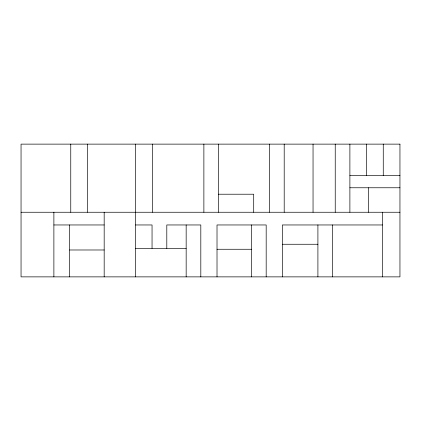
<?xml version="1.0" encoding="UTF-8"?>
<svg xmlns="http://www.w3.org/2000/svg" width="421" height="421" viewBox="0 0 421 421"><rect width="100%" height="100%" fill="white"/><g stroke="black" fill="none" stroke-linecap="round" stroke-linejoin="round"><path stroke-width="0.63" d="M349.888 175.473L399.95 175.473M349.888 187.766L399.95 187.766M218.525 194.218L253.7 194.218L253.7 212.252M21.05 212.252L399.95 212.252M53.883 224.961L104.176 224.961M135.562 224.961L152.049 224.961L152.049 248.353M382.468 224.961L282.349 224.961L282.349 276.871M282.349 244.259L317.908 244.259M135.562 248.353L186.161 248.353M217.015 249.264L251.532 249.264M69.618 249.985L104.176 249.985M383.263 144.129L383.263 175.473M382.468 212.252L382.468 276.871M368.543 187.766L368.543 212.252M366.575 144.129L366.575 175.473M349.888 144.129L349.888 212.252M335.237 144.129L335.237 212.252M332.553 224.961L332.553 276.871M317.908 224.961L317.908 276.871M313.045 144.129L313.045 212.252M284.201 144.129L284.201 212.252M269.551 144.129L269.551 212.252M266.183 276.871L266.183 224.961L217.015 224.961L217.015 276.871M251.532 224.961L251.532 276.871M218.525 144.129L218.525 212.252M203.875 144.129L203.875 212.252M200.812 276.871L200.812 224.961L166.8 224.961L166.8 248.353M186.161 224.961L186.161 276.871M152.339 144.129L152.339 212.252M135.562 144.129L135.562 276.871M104.176 212.252L104.176 276.871M87.61 144.129L87.61 212.252M70.76 144.129L70.76 212.252M69.618 224.961L69.618 276.871M53.883 212.252L53.883 276.871M399.95 144.129L21.05 144.129L21.05 276.871L399.95 276.871L399.95 144.129"/></g></svg>
